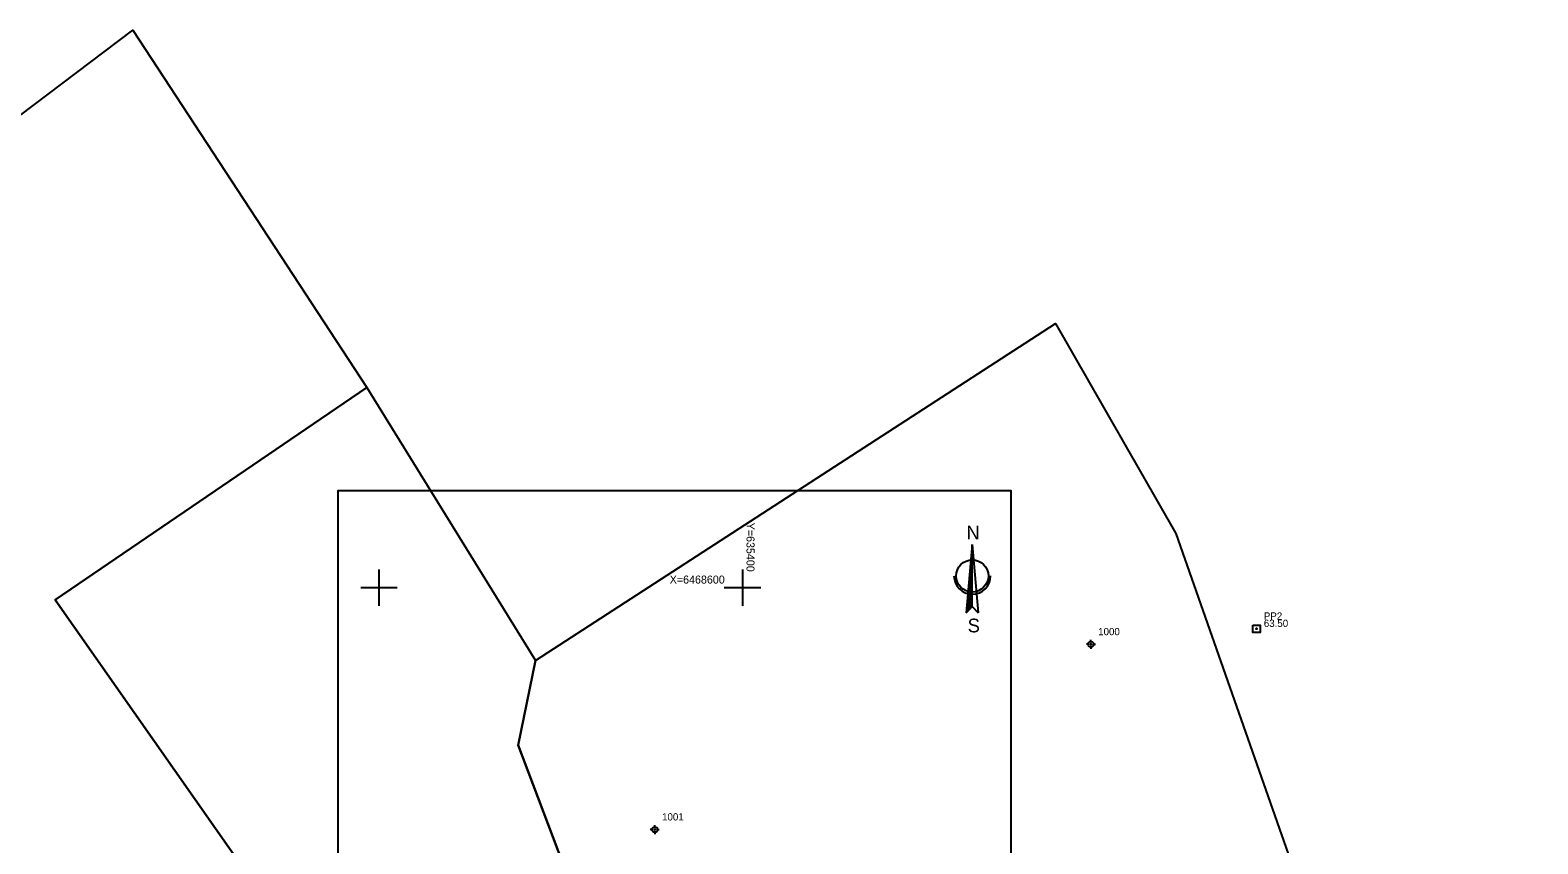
# Model space of a CAD drawing. Extents: x 635165 to 635509, y 6468411 to 6468677.
# Drawn here: x 635302 to 635509.4, y 6468564.8 to 6468676.6 of the extents above; entities that cross this region are included whole.
import ezdxf

# ---------------------------------------------------------------- set-up
doc = ezdxf.new("R2010")
doc.units = 0
for name, color, linetype in [('ALUSVORK', 7, 'Continuous'), ('MOOTMPUNKT', 7, 'Continuous'), ('PIIR', 7, 'Continuous'), ('VORK', 7, 'Continuous'), ('VORMISTUS', 7, 'Continuous')]:
    doc.layers.add(name, color=color, linetype=linetype)

msp = doc.modelspace()

# ---------------------------------------------------------------- linework, layer by layer
at = {"layer": 'ALUSVORK'}
for p, q in [((635447.54, 6468592.2), (635447.29, 6468592.2)), ((635447.91, 6468592.58), (635447.91, 6468592.83)), ((635448.29, 6468592.2), (635448.54, 6468592.2)), ((635447.91, 6468591.83), (635447.91, 6468591.58)), ((635387.94, 6468567.11), (635387.94, 6468567.36)), ((635387.56, 6468566.74), (635387.31, 6468566.74)), ((635387.94, 6468566.36), (635387.94, 6468566.11)), ((635388.31, 6468566.74), (635388.56, 6468566.74))]:
    msp.add_line(p, q, dxfattribs=at)
msp.add_lwpolyline([(635470.19, 6468594.84), (635471.19, 6468594.84), (635471.19, 6468593.84), (635470.19, 6468593.84)], close=True, dxfattribs=at)
for centre, radius in [((635470.69, 6468594.34), 0.05), ((635447.91, 6468592.2), 0.375), ((635447.91, 6468592.2), 0.022), ((635387.94, 6468566.74), 0.375), ((635387.94, 6468566.74), 0.022)]:
    msp.add_circle(centre, radius, dxfattribs=at)
at = {"layer": 'MOOTMPUNKT'}
for centre in [(635470.69, 6468594.34), (635447.91, 6468592.2), (635387.94, 6468566.74)]:
    msp.add_circle(centre, 0.075, dxfattribs=at)
at = {"layer": 'PIIR'}
msp.add_lwpolyline([(635300.57, 6468664.83), (635316.16, 6468676.61), (635348.32, 6468627.48), (635305.49, 6468598.32), (635341.2, 6468547.43), (635377.42, 6468556.55), (635369.15, 6468578.33), (635371.53, 6468589.97), (635443.02, 6468636.29), (635459.58, 6468607.43), (635509.37, 6468465.57), (635505.89, 6468453.29), (635419.93, 6468423.46), (635417.77, 6468426.64), (635397.67, 6468485.59), (635329.94, 6468447.59), (635308.83, 6468435.7), (635264.27, 6468410.65)], dxfattribs=at)
msp.add_lwpolyline([(635348.32, 6468627.48), (635371.53, 6468589.97), (635369.15, 6468578.33), (635377.42, 6468556.55), (635341.2, 6468547.43), (635305.49, 6468598.32)], close=True, dxfattribs=at)
at = {"layer": 'VORK'}
for p, q in [((635350, 6468602.5), (635350, 6468597.5)), ((635400, 6468602.5), (635400, 6468597.5)), ((635347.5, 6468600), (635352.5, 6468600)), ((635397.5, 6468600), (635402.5, 6468600))]:
    msp.add_line(p, q, dxfattribs=at)
at = {"layer": 'VORMISTUS'}
for p, q in [((635431.6, 6468605.94), (635430.77, 6468596.52)), ((635431.48, 6468604.65), (635431.6, 6468604.65)), ((635431.49, 6468604.75), (635431.6, 6468604.75)), ((635431.5, 6468604.84), (635431.6, 6468604.84)), ((635431.51, 6468604.94), (635431.6, 6468604.94)), ((635431.52, 6468605.03), (635431.6, 6468605.03)), ((635431.53, 6468605.22), (635431.6, 6468605.22)), ((635431.53, 6468605.13), (635431.6, 6468605.13)), ((635431.54, 6468605.32), (635431.6, 6468605.32)), ((635431.55, 6468605.41), (635431.6, 6468605.41)), ((635431.56, 6468605.5), (635431.6, 6468605.5)), ((635431.57, 6468605.69), (635431.6, 6468605.69)), ((635431.57, 6468605.6), (635431.6, 6468605.6)), ((635431.58, 6468605.79), (635431.6, 6468605.79)), ((635431.59, 6468605.88), (635431.6, 6468605.88)), ((635431.6, 6468605.94), (635432.42, 6468596.52)), ((635431.6, 6468597.41), (635431.6, 6468605.94)), ((635431.3, 6468602.57), (635431.6, 6468602.57)), ((635431.31, 6468602.67), (635431.6, 6468602.67)), ((635431.32, 6468602.76), (635431.6, 6468602.76)), ((635431.33, 6468602.95), (635431.6, 6468602.95)), ((635431.33, 6468602.86), (635431.6, 6468602.86)), ((635431.34, 6468603.04), (635431.6, 6468603.04)), ((635431.35, 6468603.14), (635431.6, 6468603.14)), ((635431.36, 6468603.23), (635431.6, 6468603.23)), ((635431.37, 6468603.33), (635431.6, 6468603.33)), ((635431.38, 6468603.52), (635431.6, 6468603.52)), ((635431.38, 6468603.42), (635431.6, 6468603.42)), ((635431.39, 6468603.61), (635431.6, 6468603.61)), ((635431.4, 6468603.71), (635431.6, 6468603.71)), ((635431.41, 6468603.8), (635431.6, 6468603.8)), ((635431.42, 6468603.9), (635431.6, 6468603.9)), ((635431.43, 6468604.09), (635431.6, 6468604.09)), ((635431.43, 6468603.99), (635431.6, 6468603.99)), ((635431.44, 6468604.18), (635431.6, 6468604.18)), ((635431.45, 6468604.27), (635431.6, 6468604.27)), ((635431.46, 6468604.37), (635431.6, 6468604.37)), ((635431.47, 6468604.46), (635431.6, 6468604.46)), ((635431.48, 6468604.56), (635431.6, 6468604.56)), ((635431.12, 6468600.49), (635431.6, 6468600.49)), ((635431.13, 6468600.58), (635431.6, 6468600.58)), ((635431.14, 6468600.77), (635431.6, 6468600.77)), ((635431.14, 6468600.68), (635431.6, 6468600.68)), ((635431.15, 6468600.87), (635431.6, 6468600.87)), ((635431.16, 6468600.96), (635431.6, 6468600.96)), ((635431.17, 6468601.06), (635431.6, 6468601.06)), ((635431.18, 6468601.15), (635431.6, 6468601.15)), ((635431.19, 6468601.34), (635431.6, 6468601.34)), ((635431.19, 6468601.25), (635431.6, 6468601.25)), ((635431.2, 6468601.44), (635431.6, 6468601.44)), ((635431.21, 6468601.53), (635431.6, 6468601.53)), ((635431.22, 6468601.63), (635431.6, 6468601.63)), ((635431.23, 6468601.72), (635431.6, 6468601.72)), ((635431.24, 6468601.91), (635431.6, 6468601.91)), ((635431.24, 6468601.81), (635431.6, 6468601.81)), ((635431.25, 6468602), (635431.6, 6468602)), ((635431.26, 6468602.1), (635431.6, 6468602.1)), ((635431.27, 6468602.19), (635431.6, 6468602.19)), ((635431.28, 6468602.29), (635431.6, 6468602.29)), ((635431.29, 6468602.48), (635431.6, 6468602.48)), ((635431.29, 6468602.38), (635431.6, 6468602.38)), ((635430.94, 6468598.41), (635431.6, 6468598.41)), ((635430.95, 6468598.6), (635431.6, 6468598.6)), ((635430.95, 6468598.5), (635431.6, 6468598.5)), ((635430.96, 6468598.69), (635431.6, 6468598.69)), ((635430.97, 6468598.79), (635431.6, 6468598.79)), ((635430.98, 6468598.88), (635431.6, 6468598.88)), ((635430.99, 6468598.98), (635431.6, 6468598.98)), ((635431, 6468599.17), (635431.6, 6468599.17)), ((635431, 6468599.07), (635431.6, 6468599.07)), ((635431.01, 6468599.26), (635431.6, 6468599.26)), ((635431.02, 6468599.35), (635431.6, 6468599.35)), ((635431.03, 6468599.45), (635431.6, 6468599.45)), ((635431.04, 6468599.54), (635431.6, 6468599.54)), ((635431.05, 6468599.73), (635431.6, 6468599.73)), ((635431.05, 6468599.64), (635431.6, 6468599.64)), ((635431.06, 6468599.83), (635431.6, 6468599.83)), ((635431.07, 6468599.92), (635431.6, 6468599.92)), ((635431.08, 6468600.02), (635431.6, 6468600.02)), ((635431.09, 6468600.21), (635431.6, 6468600.21)), ((635431.09, 6468600.11), (635431.6, 6468600.11)), ((635431.1, 6468600.3), (635431.6, 6468600.3)), ((635431.11, 6468600.4), (635431.6, 6468600.4)), ((635430.77, 6468596.52), (635431.6, 6468597.41)), ((635430.78, 6468596.61), (635430.86, 6468596.61)), ((635430.79, 6468596.71), (635430.95, 6468596.71)), ((635430.8, 6468596.8), (635431.03, 6468596.8)), ((635430.81, 6468596.99), (635431.21, 6468596.99)), ((635430.81, 6468596.89), (635431.12, 6468596.89)), ((635430.82, 6468597.08), (635431.3, 6468597.08)), ((635430.83, 6468597.18), (635431.39, 6468597.18)), ((635430.84, 6468597.27), (635431.47, 6468597.27)), ((635430.85, 6468597.46), (635431.6, 6468597.46)), ((635430.85, 6468597.37), (635431.56, 6468597.37)), ((635430.86, 6468597.56), (635431.6, 6468597.56)), ((635430.87, 6468597.65), (635431.6, 6468597.65)), ((635430.88, 6468597.75), (635431.6, 6468597.75)), ((635430.89, 6468597.84), (635431.6, 6468597.84)), ((635430.9, 6468598.03), (635431.6, 6468598.03)), ((635430.9, 6468597.94), (635431.6, 6468597.94)), ((635430.91, 6468598.12), (635431.6, 6468598.12)), ((635430.92, 6468598.22), (635431.6, 6468598.22)), ((635430.93, 6468598.31), (635431.6, 6468598.31)), ((635431.6, 6468597.41), (635432.42, 6468596.52))]:
    msp.add_line(p, q, dxfattribs=at)
msp.add_lwpolyline([(635436.89, 6468470.84), (635344.39, 6468470.84), (635344.39, 6468613.34), (635436.89, 6468613.34), (635436.89, 6468470.84)], dxfattribs=at)
msp.add_circle((635431.6, 6468601.6), 2.21, dxfattribs=at)
msp.add_arc((635431.6, 6468601.6), 2.52, 180, 0, dxfattribs=at)

# ---------------------------------------------------------------- texts
at = {"layer": 'ALUSVORK'}
for s, p in [('PP2', (635471.69, 6468595.59)), ('1000', (635448.91, 6468593.45)), ('63.50', (635471.69, 6468594.59)), ('1001', (635388.94, 6468567.99))]:
    msp.add_text(s, height=1, dxfattribs=at).set_placement(p)
at = {"layer": 'VORK'}
msp.add_text('Y=635400', height=1.1, rotation=270, dxfattribs=at).set_placement((635400.55, 6468608.92))
msp.add_text('X=6468600', height=1.1, dxfattribs=at).set_placement((635389.99, 6468600.55))
at = {"layer": 'VORMISTUS'}
for s, p in [('N', (635430.8, 6468606.61)), ('S', (635430.96, 6468593.84))]:
    msp.add_text(s, height=1.89, dxfattribs=at).set_placement(p)

doc.saveas('drawing.dxf')
